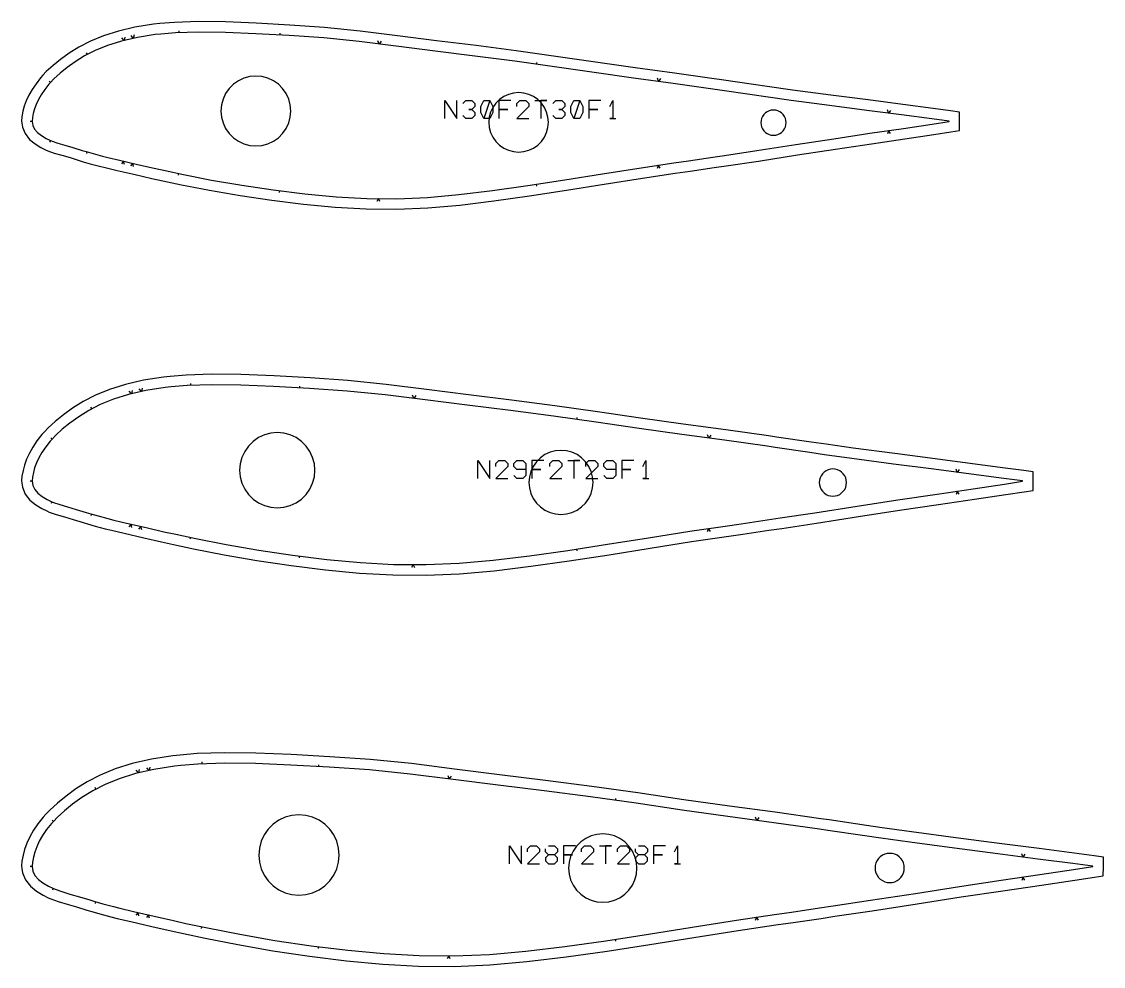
# Model space of a CAD drawing. Header units: metres. Extents: x -12 to 17699, y -154 to 17579.
# Drawn here: x 3694 to 4725, y 15606 to 16506 of the extents above; entities that cross this region are included whole.
import ezdxf

# ---------------------------------------------------------------- set-up
doc = ezdxf.new("R2010")
doc.units = ezdxf.units.M

msp = doc.modelspace()

# ---------------------------------------------------------------- linework, layer by layer
at = {"layer": 'Marge'}
for points in [[(3694.342, 16409.139), (3694.981, 16405.449), (3697.503, 16399.278), (3701.764, 16393.775), (3706.973, 16389.486), (3712.464, 16386.148), (3716.881, 16384.028), (3719.061, 16383.046), (3725.26, 16380.832), (3732.535, 16378.664), (3740.309, 16376.423), (3748.923, 16373.808), (3752.971, 16372.591), (3759.6, 16370.654), (3768.546, 16368.284), (3773.921, 16366.917), (3785.287, 16364.256), (3802.463, 16360.285), (3818.278, 16356.669), (3828.642, 16354.32), (3846.426, 16350.549), (3873.286, 16345.295), (3902.31, 16340.262), (3932.453, 16335.746), (3962.827, 16331.99), (3992.862, 16329.204), (4022.409, 16327.597), (4051.682, 16327.324), (4081.202, 16328.52), (4111.77, 16331.235), (4144.032, 16335.179), (4178.002, 16339.953), (4213.26, 16345.375), (4249.368, 16351.195), (4285.899, 16356.904), (4316.945, 16361.481), (4331.166, 16363.545), (4354.153, 16366.888), (4365.511, 16368.59), (4396.221, 16373.218), (4433.36, 16378.974), (4469.502, 16384.595), (4503.939, 16389.716), (4535.705, 16394.346), (4563.315, 16398.473), (4579.394, 16400.963), (4587.828, 16402.24), (4587.864, 16410.803), (4587.865, 16411.091), (4587.902, 16419.896), (4579.17, 16421.047), (4562.657, 16423.221), (4533.82, 16427.029), (4500.862, 16431.377), (4465.289, 16436.016), (4428.675, 16440.813), (4404.631, 16444.219), (4391.636, 16446.059), (4361.054, 16450.641), (4354.026, 16451.693), (4316.392, 16456.983), (4278.715, 16461.971), (4241.117, 16467.308), (4203.213, 16472.948), (4165.333, 16478.253), (4127.32, 16483.177), (4089.388, 16487.858), (4052.353, 16492.575), (4016.774, 16497.106), (3982.818, 16500.498), (3949.602, 16502.789), (3917.662, 16504.551), (3888.51, 16505.716), (3862.685, 16506.062), (3840.008, 16505.376), (3825.976, 16504.131), (3819.975, 16503.575), (3802.205, 16500.733), (3786.375, 16497.021), (3772.282, 16492.56), (3759.796, 16487.449), (3748.859, 16481.813), (3739.479, 16475.928), (3731.341, 16470.063), (3724.141, 16464.268), (3717.748, 16458.436), (3714.528, 16454.999), (3712.319, 16452.583), (3707.913, 16446.909), (3704.278, 16441.464), (3701.143, 16436.04), (3698.567, 16430.558), (3696.752, 16425.395), (3695.504, 16420.682), (3694.478, 16415.331), (3694.219, 16411.527)], [(3694.343, 16066.217), (3695.036, 16062.232), (3697.698, 16055.775), (3702.187, 16050.012), (3707.698, 16045.493), (3713.548, 16041.944), (3718.251, 16039.69), (3720.595, 16038.635), (3727.228, 16036.269), (3735.05, 16033.94), (3743.442, 16031.521), (3752.76, 16028.693), (3757.13, 16027.38), (3764.286, 16025.289), (3773.93, 16022.734), (3779.729, 16021.26), (3791.993, 16018.39), (3810.545, 16014.101), (3827.627, 16010.196), (3838.822, 16007.659), (3858.022, 16003.588), (3887.025, 15997.916), (3918.361, 15992.483), (3950.902, 15987.608), (3983.692, 15983.555), (4016.11, 15980.548), (4047.994, 15978.814), (4079.575, 15978.521), (4111.419, 15979.812), (4144.395, 15982.742), (4179.211, 15986.998), (4215.885, 15992.153), (4253.952, 15998.008), (4292.942, 16004.293), (4332.399, 16010.46), (4365.934, 16015.405), (4381.294, 16017.634), (4406.12, 16021.245), (4418.383, 16023.083), (4451.549, 16028.082), (4491.654, 16034.298), (4530.687, 16040.369), (4567.883, 16045.901), (4602.191, 16050.902), (4632.007, 16055.36), (4649.368, 16058.048), (4657.807, 16059.326), (4657.838, 16067.895), (4657.839, 16068.206), (4657.869, 16077.005), (4649.144, 16078.156), (4631.306, 16080.504), (4600.156, 16084.616), (4564.557, 16089.312), (4526.131, 16094.323), (4486.572, 16099.506), (4460.6, 16103.184), (4446.556, 16105.173), (4413.522, 16110.121), (4405.938, 16111.257), (4365.291, 16116.969), (4324.585, 16122.358), (4283.967, 16128.124), (4243.029, 16134.214), (4202.12, 16139.943), (4161.064, 16145.261), (4120.087, 16150.318), (4080.082, 16155.411), (4041.672, 16160.304), (4005.018, 16163.965), (3969.151, 16166.439), (3934.664, 16168.342), (3903.197, 16169.6), (3875.338, 16169.973), (3850.892, 16169.235), (3835.737, 16167.89), (3829.31, 16167.297), (3810.175, 16164.238), (3793.138, 16160.244), (3777.981, 16155.448), (3764.562, 16149.957), (3752.812, 16143.902), (3742.727, 16137.574), (3733.975, 16131.264), (3726.239, 16125.037), (3719.384, 16118.783), (3715.909, 16115.071), (3713.571, 16112.515), (3708.85, 16106.432), (3704.954, 16100.593), (3701.602, 16094.791), (3698.856, 16088.945), (3696.918, 16083.433), (3695.584, 16078.384), (3694.495, 16072.715), (3694.218, 16068.605)], [(3694.344, 15698.961), (3695.087, 15694.693), (3697.883, 15687.961), (3702.588, 15681.948), (3708.387, 15677.208), (3714.58, 15673.457), (3719.558, 15671.076), (3722.058, 15669.95), (3729.106, 15667.439), (3737.45, 15664.955), (3746.435, 15662.366), (3756.424, 15659.335), (3761.103, 15657.928), (3768.762, 15655.691), (3779.074, 15652.96), (3785.279, 15651.383), (3798.401, 15648.312), (3818.27, 15643.719), (3836.564, 15639.537), (3848.552, 15636.821), (3869.107, 15632.463), (3900.16, 15626.39), (3933.707, 15620.574), (3968.543, 15615.356), (4003.644, 15611.018), (4038.342, 15607.8), (4072.462, 15605.945), (4106.253, 15605.632), (4140.321, 15607.014), (4175.603, 15610.149), (4212.865, 15614.706), (4252.127, 15620.225), (4292.885, 15626.494), (4334.635, 15633.224), (4376.893, 15639.829), (4412.813, 15645.126), (4429.263, 15647.514), (4455.85, 15651.381), (4468.979, 15653.349), (4504.496, 15658.703), (4547.443, 15665.359), (4589.243, 15671.862), (4629.082, 15677.787), (4665.826, 15683.143), (4697.753, 15687.916), (4716.341, 15690.795), (4724.784, 15692.074), (4724.811, 15700.646), (4724.812, 15700.979), (4724.84, 15709.775), (4716.117, 15710.925), (4697.012, 15713.44), (4663.65, 15717.844), (4625.524, 15722.873), (4584.368, 15728.24), (4541.993, 15733.791), (4514.176, 15737.73), (4499.129, 15739.861), (4463.748, 15745.161), (4455.631, 15746.376), (4412.104, 15752.493), (4368.5, 15758.266), (4324.992, 15764.441), (4281.153, 15770.963), (4237.345, 15777.097), (4193.377, 15782.792), (4149.488, 15788.208), (4106.641, 15793.664), (4065.522, 15798.901), (4026.288, 15802.82), (3987.884, 15805.469), (3950.959, 15807.506), (3917.277, 15808.853), (3887.471, 15809.253), (3861.332, 15808.465), (3845.102, 15807.025), (3838.268, 15806.395), (3817.825, 15803.129), (3799.632, 15798.866), (3783.455, 15793.749), (3769.142, 15787.893), (3756.612, 15781.439), (3745.852, 15774.687), (3736.511, 15767.952), (3728.26, 15761.31), (3720.963, 15754.653), (3717.242, 15750.677), (3714.78, 15747.987), (3709.756, 15741.514), (3705.609, 15735.298), (3702.048, 15729.135), (3699.138, 15722.942), (3697.082, 15717.094), (3695.664, 15711.724), (3694.513, 15705.75), (3694.218, 15701.349)]]:
    msp.add_lwpolyline(points, close=True, dxfattribs=at)
at = {"layer": 'Patron'}
for points in [[(3704.196, 16410.845), (3704.834, 16407.156), (3706.538, 16403.563), (3709.349, 16400.291), (3713.092, 16397.396), (3717.556, 16394.755), (3721.124, 16393.084), (3723.165, 16392.165), (3728.57, 16390.269), (3735.376, 16388.252), (3743.078, 16386.032), (3751.827, 16383.377), (3755.85, 16382.168), (3762.405, 16380.253), (3771.104, 16377.951), (3776.384, 16376.609), (3787.565, 16373.993), (3804.716, 16370.028), (3820.507, 16366.417), (3830.852, 16364.073), (3848.5, 16360.331), (3875.205, 16355.109), (3904.018, 16350.115), (3933.933, 16345.635), (3964.053, 16341.915), (3993.784, 16339.162), (4022.95, 16337.582), (4051.771, 16337.324), (4080.793, 16338.512), (4110.882, 16341.195), (4142.817, 16345.104), (4176.61, 16349.855), (4211.74, 16355.258), (4247.776, 16361.067), (4284.355, 16366.784), (4315.486, 16371.374), (4329.729, 16373.441), (4352.714, 16376.784), (4364.029, 16378.48), (4394.731, 16383.107), (4431.829, 16388.856), (4467.965, 16394.476), (4502.468, 16399.607), (4534.262, 16404.241), (4561.836, 16408.363), (4577.864, 16410.845), (4577.865, 16411.133), (4561.348, 16413.307), (4532.512, 16417.114), (4499.569, 16421.461), (4463.99, 16426.101), (4427.273, 16430.912), (4403.229, 16434.317), (4390.154, 16436.169), (4359.572, 16440.751), (4352.635, 16441.79), (4315.079, 16447.069), (4277.309, 16452.07), (4239.646, 16457.417), (4201.826, 16463.044), (4164.049, 16468.336), (4126.095, 16473.252), (4088.125, 16477.939), (4051.088, 16482.655), (4015.779, 16487.156), (3982.13, 16490.521), (3949.051, 16492.804), (3917.262, 16494.559), (3888.373, 16495.717), (3862.98, 16496.066), (3840.891, 16495.415), (3826.859, 16494.17), (3821.54, 16493.699), (3804.471, 16490.993), (3789.371, 16487.48), (3776.045, 16483.295), (3764.351, 16478.547), (3754.158, 16473.332), (3745.315, 16467.807), (3737.595, 16462.26), (3730.851, 16456.854), (3725.046, 16451.6), (3721.826, 16448.162), (3720.195, 16446.422), (3716.213, 16441.332), (3712.909, 16436.414), (3710.156, 16431.708), (3707.98, 16427.18), (3706.411, 16422.807), (3705.29, 16418.624), (3704.454, 16414.652), (3704.196, 16410.848)], [(3704.196, 16067.93), (3704.888, 16063.945), (3706.731, 16060.066), (3709.77, 16056.531), (3713.815, 16053.404), (3718.638, 16050.552), (3722.493, 16048.746), (3724.698, 16047.754), (3730.538, 16045.706), (3737.89, 16043.528), (3746.211, 16041.13), (3755.663, 16038.263), (3760.009, 16036.956), (3767.09, 16034.888), (3776.487, 16032.402), (3782.191, 16030.953), (3794.27, 16028.127), (3812.797, 16023.844), (3829.856, 16019.944), (3841.032, 16017.412), (3860.096, 16013.371), (3888.944, 16007.73), (3920.068, 16002.336), (3952.383, 15997.498), (3984.918, 15993.479), (4017.032, 15990.506), (4048.534, 15988.799), (4079.665, 15988.52), (4111.01, 15989.804), (4143.507, 15992.702), (4177.996, 15996.924), (4214.492, 16002.056), (4252.432, 16007.891), (4291.35, 16014.166), (4330.854, 16020.34), (4364.475, 16025.298), (4379.858, 16027.531), (4404.681, 16031.141), (4416.901, 16032.973), (4450.058, 16037.97), (4490.123, 16044.18), (4529.15, 16050.25), (4566.412, 16055.792), (4600.749, 16060.797), (4630.528, 16065.25), (4647.838, 16067.93), (4647.839, 16068.241), (4629.997, 16070.59), (4598.849, 16074.702), (4563.264, 16079.396), (4524.832, 16084.408), (4485.17, 16089.604), (4459.198, 16093.283), (4445.075, 16095.283), (4412.04, 16100.232), (4404.546, 16101.354), (4363.979, 16107.056), (4323.18, 16112.457), (4282.496, 16118.233), (4241.642, 16124.311), (4200.836, 16130.026), (4159.839, 16135.336), (4118.824, 16140.398), (4078.818, 16145.492), (4040.677, 16150.354), (4004.33, 16153.988), (3968.6, 16156.454), (3934.264, 16158.35), (3903.06, 16159.601), (3875.633, 16159.978), (3851.776, 16159.274), (3836.621, 16157.93), (3830.876, 16157.42), (3812.442, 16154.498), (3796.135, 16150.703), (3781.744, 16146.183), (3769.118, 16141.055), (3758.112, 16135.423), (3748.565, 16129.455), (3740.231, 16123.463), (3732.952, 16117.625), (3726.685, 16111.949), (3723.21, 16108.237), (3721.45, 16106.357), (3717.153, 16100.859), (3713.588, 16095.548), (3710.618, 16090.465), (3708.271, 16085.574), (3706.579, 16080.851), (3705.372, 16076.332), (3704.472, 16072.043), (3704.196, 16067.933)], [(3704.196, 15700.677), (3704.939, 15696.41), (3706.914, 15692.254), (3710.17, 15688.47), (3714.503, 15685.12), (3719.669, 15682.066), (3723.799, 15680.132), (3726.161, 15679.069), (3732.416, 15676.876), (3740.29, 15674.543), (3749.203, 15671.975), (3759.327, 15668.904), (3763.981, 15667.505), (3771.566, 15665.29), (3781.631, 15662.627), (3787.741, 15661.075), (3800.678, 15658.049), (3820.522, 15653.462), (3838.792, 15649.286), (3850.762, 15646.573), (3871.181, 15642.245), (3902.078, 15636.205), (3935.414, 15630.428), (3970.024, 15625.246), (4004.869, 15620.942), (4039.264, 15617.757), (4073.003, 15615.93), (4106.343, 15615.631), (4139.912, 15617.006), (4174.714, 15620.11), (4211.65, 15624.632), (4250.735, 15630.127), (4291.365, 15636.377), (4333.043, 15643.097), (4375.348, 15649.709), (4411.354, 15655.019), (4427.827, 15657.41), (4454.411, 15661.277), (4467.497, 15663.239), (4503.006, 15668.591), (4545.912, 15675.241), (4587.706, 15681.743), (4627.611, 15687.678), (4664.383, 15693.038), (4696.274, 15697.807), (4714.811, 15700.677), (4714.812, 15701.011), (4695.703, 15703.526), (4662.343, 15707.93), (4624.231, 15712.957), (4583.069, 15718.325), (4540.59, 15723.89), (4512.774, 15727.829), (4497.647, 15729.971), (4462.266, 15735.271), (4454.24, 15736.474), (4410.791, 15742.58), (4367.094, 15748.365), (4323.521, 15754.55), (4279.766, 15761.059), (4236.061, 15767.18), (4192.152, 15772.867), (4148.225, 15778.288), (4105.377, 15783.744), (4064.527, 15788.951), (4025.599, 15792.843), (3987.332, 15795.484), (3950.558, 15797.514), (3917.14, 15798.854), (3887.766, 15799.258), (3862.216, 15798.504), (3845.986, 15797.064), (3839.833, 15796.519), (3820.092, 15793.39), (3802.629, 15789.325), (3787.219, 15784.485), (3773.698, 15778.992), (3761.913, 15772.96), (3751.691, 15766.569), (3742.768, 15760.152), (3734.974, 15753.899), (3728.264, 15747.821), (3724.544, 15743.844), (3722.66, 15741.831), (3718.06, 15735.943), (3714.244, 15730.255), (3711.065, 15724.811), (3708.553, 15719.573), (3706.743, 15714.515), (3705.452, 15709.675), (3704.49, 15705.082), (3704.196, 15700.681)]]:
    msp.add_lwpolyline(points, close=True, dxfattribs=at)
at = {"layer": 'Repers points'}
for p, q in [((3844.338, 16495.516), (3844.285, 16497.316)), ((3940.432, 16493.28), (3940.531, 16495.077)), ((3756.884, 16474.727), (3756.064, 16476.33)), ((4184.942, 16465.409), (4185.192, 16467.192)), ((3721.826, 16448.162), (3720.512, 16449.393)), ((3704.196, 16410.848), (3702.4, 16410.97)), ((3704.196, 16410.845), (3702.422, 16410.538)), ((3721.593, 16392.872), (3720.855, 16391.231)), ((3756.494, 16381.98), (3755.99, 16380.252)), ((3843.775, 16361.333), (3843.401, 16359.572)), ((4184.462, 16351.063), (4184.736, 16349.284)), ((3939.809, 16344.91), (3939.588, 16343.123)), ((3855.499, 16159.384), (3855.445, 16161.183)), ((3959.291, 16156.968), (3959.39, 16158.765)), ((3761.056, 16136.929), (3760.236, 16138.531)), ((4223.405, 16126.865), (4223.655, 16128.647)), ((3723.21, 16108.237), (3721.895, 16109.467)), ((3704.196, 16067.933), (3702.4, 16068.054)), ((3704.196, 16067.93), (3702.422, 16067.622)), ((3723, 16048.518), (3722.262, 16046.876)), ((3760.705, 16036.753), (3760.2, 16035.025)), ((3854.991, 16014.453), (3854.618, 16012.692)), ((3958.729, 15996.714), (3958.509, 15994.927)), ((4222.973, 16003.36), (4223.246, 16001.581)), ((3866.203, 15798.621), (3866.15, 15800.421)), ((3977.362, 15796.035), (3977.462, 15797.832)), ((3765.065, 15774.573), (3764.245, 15776.176)), ((4260.233, 15763.795), (4260.483, 15765.577)), ((3724.544, 15743.844), (3723.23, 15745.074)), ((3704.196, 15700.681), (3702.4, 15700.801)), ((3704.196, 15700.677), (3702.422, 15700.368)), ((3724.342, 15679.887), (3723.604, 15678.246)), ((3764.727, 15667.287), (3764.223, 15665.56)), ((3865.713, 15643.404), (3865.34, 15641.643)), ((3976.821, 15624.406), (3976.601, 15622.62)), ((4259.816, 15631.524), (4260.09, 15629.745))]:
    msp.add_line(p, q, dxfattribs=at)
at = {"layer": 'Repers suspente'}
for p, q in [((3791.887, 16488.065), (3789.746, 16490.647)), ((3792.668, 16491.327), (3791.887, 16488.065)), ((3800.632, 16490.1), (3798.491, 16492.682)), ((3801.413, 16493.362), (3800.632, 16490.1)), ((4034.753, 16484.737), (4033.644, 16487.903)), ((4036.62, 16487.524), (4034.753, 16484.737)), ((4301.071, 16448.924), (4299.978, 16452.095)), ((4302.952, 16451.701), (4301.071, 16448.924)), ((4520.235, 16418.734), (4519.14, 16421.905)), ((4522.114, 16421.512), (4520.235, 16418.734)), ((4520.165, 16402.186), (4519.114, 16399.001)), ((4522.082, 16399.434), (4520.165, 16402.186)), ((3791.404, 16373.106), (3789.267, 16370.521)), ((3792.189, 16369.845), (3791.404, 16373.106)), ((3800.132, 16371.088), (3797.995, 16368.503)), ((3800.918, 16367.827), (3800.132, 16371.088)), ((4300.736, 16369.199), (4299.69, 16366.012)), ((4302.658, 16366.45), (4300.736, 16369.199)), ((4034.134, 16337.482), (4032.607, 16334.495)), ((4035.607, 16334.468), (4034.134, 16337.482)), ((3798.852, 16151.336), (3796.711, 16153.918)), ((3799.633, 16154.598), (3798.852, 16151.336)), ((3808.296, 16153.533), (3806.155, 16156.115)), ((3809.077, 16156.795), (3808.296, 16153.533)), ((4067.774, 16146.899), (4066.666, 16150.065)), ((4069.642, 16149.686), (4067.774, 16146.899)), ((4348.847, 16109.059), (4347.754, 16112.23)), ((4350.728, 16111.836), (4348.847, 16109.059)), ((4585.587, 16076.451), (4584.492, 16079.622)), ((4587.467, 16079.229), (4585.587, 16076.451)), ((4585.524, 16058.578), (4584.473, 16055.393)), ((4587.441, 16055.826), (4585.524, 16058.578)), ((3798.417, 16027.168), (3796.28, 16024.583)), ((3799.203, 16023.908), (3798.417, 16027.168)), ((3807.846, 16024.989), (3805.709, 16022.404)), ((3808.632, 16021.728), (3807.846, 16024.989)), ((4348.546, 16022.949), (4347.499, 16019.762)), ((4350.467, 16020.2), (4348.546, 16022.949)), ((4067.22, 15988.632), (4065.693, 15985.645)), ((4068.693, 15985.619), (4067.22, 15988.632)), ((3805.539, 15790.002), (3803.398, 15792.584)), ((3806.32, 15793.264), (3805.539, 15790.002)), ((3815.652, 15792.356), (3813.511, 15794.938)), ((3816.433, 15795.618), (3815.652, 15792.356)), ((4101.631, 15784.221), (4100.522, 15787.387)), ((4103.498, 15787.007), (4101.631, 15784.221)), ((4394.585, 15744.725), (4393.492, 15747.896)), ((4396.466, 15747.503), (4394.585, 15744.725)), ((4648.139, 15709.803), (4647.044, 15712.974)), ((4650.019, 15712.581), (4648.139, 15709.803)), ((4648.079, 15690.662), (4647.027, 15687.477)), ((4649.996, 15687.909), (4648.079, 15690.662)), ((3805.119, 15657.022), (3802.982, 15654.437)), ((3805.905, 15653.762), (3805.119, 15657.022)), ((3815.218, 15654.688), (3813.081, 15652.103)), ((3816.004, 15651.427), (3815.218, 15654.688)), ((4394.294, 15652.503), (4393.248, 15649.317)), ((4396.216, 15649.754), (4394.294, 15652.503)), ((4101.099, 15615.678), (4099.573, 15612.692)), ((4102.572, 15612.665), (4101.099, 15615.678))]:
    msp.add_line(p, q, dxfattribs=at)
at = {"layer": 'Text'}
for p, q in [((4097.347, 16413.661), (4097.347, 16430.804)), ((4097.347, 16430.804), (4108.775, 16413.661)), ((4108.775, 16413.661), (4108.775, 16430.804)), ((4114.489, 16427.947), (4117.347, 16430.804)), ((4117.347, 16430.804), (4123.061, 16430.804)), ((4123.061, 16430.804), (4125.918, 16427.947)), ((4131.632, 16425.09), (4134.489, 16430.804)), ((4134.489, 16430.804), (4140.204, 16430.804)), ((4140.204, 16430.804), (4134.489, 16413.661)), ((4140.204, 16430.804), (4143.061, 16425.09)), ((4160.204, 16430.804), (4148.775, 16430.804)), ((4148.775, 16430.804), (4148.775, 16422.233)), ((4165.918, 16427.947), (4168.775, 16430.804)), ((4168.775, 16430.804), (4174.489, 16430.804)), ((4174.489, 16430.804), (4177.347, 16427.947)), ((4183.061, 16430.804), (4194.489, 16430.804)), ((4194.489, 16430.804), (4188.775, 16430.804)), ((4188.775, 16430.804), (4188.775, 16413.661)), ((4200.204, 16427.947), (4203.061, 16430.804)), ((4203.061, 16430.804), (4208.775, 16430.804)), ((4208.775, 16430.804), (4211.632, 16427.947)), ((4217.347, 16425.09), (4220.204, 16430.804)), ((4220.204, 16430.804), (4225.918, 16430.804)), ((4225.918, 16430.804), (4220.204, 16413.661)), ((4225.918, 16430.804), (4228.775, 16425.09)), ((4245.918, 16430.804), (4234.489, 16430.804)), ((4234.489, 16430.804), (4234.489, 16422.233)), ((4254.489, 16425.09), (4257.347, 16430.804)), ((4257.347, 16430.804), (4257.347, 16413.661)), ((4123.061, 16422.233), (4120.204, 16422.233)), ((4120.204, 16422.233), (4123.061, 16422.233)), ((4125.918, 16425.09), (4123.061, 16422.233)), ((4123.061, 16422.233), (4125.918, 16419.376)), ((4125.918, 16427.947), (4125.918, 16425.09)), ((4125.918, 16419.376), (4125.918, 16416.519)), ((4131.632, 16419.376), (4131.632, 16425.09)), ((4134.489, 16413.661), (4131.632, 16419.376)), ((4143.061, 16419.376), (4140.204, 16413.661)), ((4143.061, 16425.09), (4143.061, 16419.376)), ((4148.775, 16422.233), (4157.347, 16422.233)), ((4157.347, 16422.233), (4148.775, 16422.233)), ((4148.775, 16422.233), (4148.775, 16413.661)), ((4165.918, 16425.09), (4165.918, 16427.947)), ((4177.347, 16425.09), (4165.918, 16413.661)), ((4177.347, 16427.947), (4177.347, 16425.09)), ((4208.775, 16422.233), (4205.918, 16422.233)), ((4205.918, 16422.233), (4208.775, 16422.233)), ((4211.632, 16425.09), (4208.775, 16422.233)), ((4208.775, 16422.233), (4211.632, 16419.376)), ((4211.632, 16427.947), (4211.632, 16425.09)), ((4211.632, 16419.376), (4211.632, 16416.519)), ((4217.347, 16419.376), (4217.347, 16425.09)), ((4220.204, 16413.661), (4217.347, 16419.376)), ((4228.775, 16419.376), (4225.918, 16413.661)), ((4228.775, 16425.09), (4228.775, 16419.376)), ((4234.489, 16422.233), (4243.061, 16422.233)), ((4243.061, 16422.233), (4234.489, 16422.233)), ((4234.489, 16422.233), (4234.489, 16413.661)), ((4117.347, 16413.661), (4114.489, 16416.519)), ((4123.061, 16413.661), (4117.347, 16413.661)), ((4125.918, 16416.519), (4123.061, 16413.661)), ((4140.204, 16413.661), (4134.489, 16413.661)), ((4165.918, 16413.661), (4177.347, 16413.661)), ((4203.061, 16413.661), (4200.204, 16416.519)), ((4208.775, 16413.661), (4203.061, 16413.661)), ((4211.632, 16416.519), (4208.775, 16413.661)), ((4225.918, 16413.661), (4220.204, 16413.661)), ((4257.347, 16413.661), (4254.489, 16413.661)), ((4254.489, 16413.661), (4260.204, 16413.661)), ((4128.835, 16070.743), (4128.835, 16087.886)), ((4128.835, 16087.886), (4140.263, 16070.743)), ((4140.263, 16070.743), (4140.263, 16087.886)), ((4145.978, 16085.029), (4148.835, 16087.886)), ((4145.978, 16082.172), (4145.978, 16085.029)), ((4157.406, 16082.172), (4145.978, 16070.743)), ((4148.835, 16087.886), (4154.549, 16087.886)), ((4154.549, 16087.886), (4157.406, 16085.029)), ((4157.406, 16085.029), (4157.406, 16082.172)), ((4163.12, 16085.029), (4165.978, 16087.886)), ((4163.12, 16082.172), (4163.12, 16085.029)), ((4165.978, 16079.315), (4163.12, 16082.172)), ((4165.978, 16087.886), (4171.692, 16087.886)), ((4174.549, 16079.315), (4165.978, 16079.315)), ((4171.692, 16087.886), (4174.549, 16085.029)), ((4174.549, 16085.029), (4174.549, 16073.601)), ((4191.692, 16087.886), (4180.263, 16087.886)), ((4180.263, 16087.886), (4180.263, 16079.315)), ((4180.263, 16079.315), (4188.835, 16079.315)), ((4188.835, 16079.315), (4180.263, 16079.315)), ((4180.263, 16079.315), (4180.263, 16070.743)), ((4197.406, 16085.029), (4200.263, 16087.886)), ((4197.406, 16082.172), (4197.406, 16085.029)), ((4208.835, 16082.172), (4197.406, 16070.743)), ((4200.263, 16087.886), (4205.978, 16087.886)), ((4205.978, 16087.886), (4208.835, 16085.029)), ((4208.835, 16085.029), (4208.835, 16082.172)), ((4214.549, 16087.886), (4225.978, 16087.886)), ((4225.978, 16087.886), (4220.263, 16087.886)), ((4220.263, 16087.886), (4220.263, 16070.743)), ((4231.692, 16085.029), (4234.549, 16087.886)), ((4231.692, 16082.172), (4231.692, 16085.029)), ((4243.12, 16082.172), (4231.692, 16070.743)), ((4234.549, 16087.886), (4240.263, 16087.886)), ((4240.263, 16087.886), (4243.12, 16085.029)), ((4243.12, 16085.029), (4243.12, 16082.172)), ((4248.835, 16085.029), (4251.692, 16087.886)), ((4248.835, 16082.172), (4248.835, 16085.029)), ((4251.692, 16079.315), (4248.835, 16082.172)), ((4251.692, 16087.886), (4257.406, 16087.886)), ((4260.263, 16079.315), (4251.692, 16079.315)), ((4257.406, 16087.886), (4260.263, 16085.029)), ((4260.263, 16085.029), (4260.263, 16073.601)), ((4277.406, 16087.886), (4265.978, 16087.886)), ((4265.978, 16087.886), (4265.978, 16079.315)), ((4265.978, 16079.315), (4274.549, 16079.315)), ((4274.549, 16079.315), (4265.978, 16079.315)), ((4265.978, 16079.315), (4265.978, 16070.743)), ((4285.978, 16082.172), (4288.835, 16087.886)), ((4288.835, 16087.886), (4288.835, 16070.743)), ((4145.978, 16070.743), (4157.406, 16070.743)), ((4165.978, 16070.743), (4163.12, 16073.601)), ((4171.692, 16070.743), (4165.978, 16070.743)), ((4174.549, 16073.601), (4171.692, 16070.743)), ((4197.406, 16070.743), (4208.835, 16070.743)), ((4231.692, 16070.743), (4243.12, 16070.743)), ((4251.692, 16070.743), (4248.835, 16073.601)), ((4257.406, 16070.743), (4251.692, 16070.743)), ((4260.263, 16073.601), (4257.406, 16070.743)), ((4288.835, 16070.743), (4285.978, 16070.743)), ((4285.978, 16070.743), (4291.692, 16070.743)), ((4158.973, 15703.487), (4158.973, 15720.63)), ((4158.973, 15720.63), (4170.401, 15703.487)), ((4170.401, 15703.487), (4170.401, 15720.63)), ((4176.116, 15717.773), (4178.973, 15720.63)), ((4176.116, 15714.916), (4176.116, 15717.773)), ((4178.973, 15720.63), (4184.687, 15720.63)), ((4184.687, 15720.63), (4187.544, 15717.773)), ((4187.544, 15717.773), (4187.544, 15714.916)), ((4193.258, 15714.916), (4193.258, 15717.773)), ((4196.116, 15720.63), (4201.83, 15720.63)), ((4201.83, 15720.63), (4204.687, 15717.773)), ((4204.687, 15717.773), (4204.687, 15714.916)), ((4221.83, 15720.63), (4210.401, 15720.63)), ((4210.401, 15720.63), (4210.401, 15712.059)), ((4227.544, 15717.773), (4230.401, 15720.63)), ((4227.544, 15714.916), (4227.544, 15717.773)), ((4230.401, 15720.63), (4236.116, 15720.63)), ((4236.116, 15720.63), (4238.973, 15717.773)), ((4238.973, 15717.773), (4238.973, 15714.916)), ((4244.687, 15720.63), (4256.116, 15720.63)), ((4256.116, 15720.63), (4250.401, 15720.63)), ((4250.401, 15720.63), (4250.401, 15703.487)), ((4261.83, 15717.773), (4264.687, 15720.63)), ((4261.83, 15714.916), (4261.83, 15717.773)), ((4264.687, 15720.63), (4270.401, 15720.63)), ((4270.401, 15720.63), (4273.258, 15717.773)), ((4273.258, 15717.773), (4273.258, 15714.916)), ((4278.973, 15714.916), (4278.973, 15717.773)), ((4281.83, 15720.63), (4287.544, 15720.63)), ((4287.544, 15720.63), (4290.401, 15717.773)), ((4290.401, 15717.773), (4290.401, 15714.916)), ((4307.544, 15720.63), (4296.116, 15720.63)), ((4296.116, 15720.63), (4296.116, 15712.059)), ((4316.116, 15714.916), (4318.973, 15720.63)), ((4318.973, 15720.63), (4318.973, 15703.487)), ((4187.544, 15714.916), (4176.116, 15703.487)), ((4196.116, 15712.059), (4193.258, 15714.916)), ((4196.116, 15712.059), (4193.258, 15709.202)), ((4193.258, 15709.202), (4193.258, 15706.345)), ((4201.83, 15712.059), (4196.116, 15712.059)), ((4201.83, 15712.059), (4196.116, 15712.059)), ((4204.687, 15714.916), (4201.83, 15712.059)), ((4204.687, 15709.202), (4201.83, 15712.059)), ((4204.687, 15706.345), (4204.687, 15709.202)), ((4210.401, 15712.059), (4218.973, 15712.059)), ((4218.973, 15712.059), (4210.401, 15712.059)), ((4210.401, 15712.059), (4210.401, 15703.487)), ((4238.973, 15714.916), (4227.544, 15703.487)), ((4273.258, 15714.916), (4261.83, 15703.487)), ((4281.83, 15712.059), (4278.973, 15714.916)), ((4281.83, 15712.059), (4278.973, 15709.202)), ((4278.973, 15709.202), (4278.973, 15706.345)), ((4287.544, 15712.059), (4281.83, 15712.059)), ((4287.544, 15712.059), (4281.83, 15712.059)), ((4290.401, 15714.916), (4287.544, 15712.059)), ((4290.401, 15709.202), (4287.544, 15712.059)), ((4290.401, 15706.345), (4290.401, 15709.202)), ((4296.116, 15712.059), (4304.687, 15712.059)), ((4304.687, 15712.059), (4296.116, 15712.059)), ((4296.116, 15712.059), (4296.116, 15703.487)), ((4176.116, 15703.487), (4187.544, 15703.487)), ((4193.258, 15706.345), (4196.116, 15703.487)), ((4196.116, 15703.487), (4201.83, 15703.487)), ((4201.83, 15703.487), (4204.687, 15706.345)), ((4227.544, 15703.487), (4238.973, 15703.487)), ((4261.83, 15703.487), (4273.258, 15703.487)), ((4278.973, 15706.345), (4281.83, 15703.487)), ((4281.83, 15703.487), (4287.544, 15703.487)), ((4287.544, 15703.487), (4290.401, 15706.345)), ((4318.973, 15703.487), (4316.116, 15703.487)), ((4316.116, 15703.487), (4321.83, 15703.487))]:
    msp.add_line(p, q, dxfattribs=at)
at = {"layer": 'Vent'}
for points in [[(3884.129, 16420.852), (3884.635, 16415.072), (3886.136, 16409.468), (3888.588, 16404.21), (3891.916, 16399.458), (3896.018, 16395.355), (3900.771, 16392.027), (3906.029, 16389.575), (3911.633, 16388.074), (3917.413, 16387.568), (3923.192, 16388.074), (3928.796, 16389.575), (3934.054, 16392.027), (3938.807, 16395.355), (3942.909, 16399.458), (3946.237, 16404.21), (3948.689, 16409.468), (3950.191, 16415.072), (3950.696, 16420.852), (3950.191, 16426.631), (3948.689, 16432.235), (3946.237, 16437.494), (3942.909, 16442.246), (3938.807, 16446.348), (3934.054, 16449.676), (3928.796, 16452.128), (3923.192, 16453.63), (3917.413, 16454.135), (3911.633, 16453.63), (3906.029, 16452.128), (3900.771, 16449.676), (3896.018, 16446.348), (3891.916, 16442.246), (3888.588, 16437.493), (3886.136, 16432.235), (3884.635, 16426.631), (3884.129, 16420.852)], [(4139.301, 16410.086), (4139.732, 16405.159), (4141.012, 16400.382), (4143.102, 16395.899), (4145.939, 16391.848), (4149.436, 16388.351), (4153.487, 16385.514), (4157.969, 16383.424), (4162.747, 16382.144), (4167.673, 16381.713), (4172.6, 16382.144), (4177.377, 16383.424), (4181.86, 16385.514), (4185.911, 16388.351), (4189.408, 16391.848), (4192.245, 16395.899), (4194.335, 16400.382), (4195.615, 16405.159), (4196.046, 16410.086), (4195.615, 16415.012), (4194.335, 16419.79), (4192.245, 16424.272), (4189.408, 16428.323), (4185.911, 16431.82), (4181.86, 16434.657), (4177.377, 16436.747), (4172.6, 16438.027), (4167.673, 16438.458), (4162.747, 16438.027), (4157.969, 16436.747), (4153.487, 16434.657), (4149.436, 16431.82), (4145.939, 16428.323), (4143.102, 16424.272), (4141.012, 16419.79), (4139.732, 16415.012), (4139.301, 16410.086)], [(4398.518, 16409.761), (4398.701, 16407.671), (4399.243, 16405.645), (4400.13, 16403.744), (4401.333, 16402.026), (4402.816, 16400.542), (4404.535, 16399.339), (4406.436, 16398.453), (4408.462, 16397.91), (4410.552, 16397.727), (4412.641, 16397.91), (4414.668, 16398.453), (4416.569, 16399.339), (4418.287, 16400.542), (4419.77, 16402.026), (4420.974, 16403.744), (4421.86, 16405.645), (4422.403, 16407.671), (4422.586, 16409.761), (4422.403, 16411.851), (4421.86, 16413.877), (4420.974, 16415.778), (4419.77, 16417.496), (4418.287, 16418.98), (4416.569, 16420.183), (4414.668, 16421.069), (4412.641, 16421.612), (4410.552, 16421.795), (4408.462, 16421.612), (4406.436, 16421.069), (4404.535, 16420.183), (4402.816, 16418.98), (4401.333, 16417.496), (4400.13, 16415.778), (4399.243, 16413.877), (4398.701, 16411.851), (4398.518, 16409.761)], [(3901.932, 16078.513), (3902.477, 16072.288), (3904.095, 16066.251), (3906.736, 16060.588), (3910.32, 16055.468), (3914.739, 16051.049), (3919.858, 16047.465), (3925.522, 16044.824), (3931.558, 16043.206), (3937.784, 16042.662), (3944.01, 16043.206), (3950.046, 16044.824), (3955.71, 16047.465), (3960.829, 16051.049), (3965.248, 16055.468), (3968.832, 16060.588), (3971.473, 16066.251), (3973.091, 16072.288), (3973.636, 16078.513), (3973.091, 16084.739), (3971.473, 16090.775), (3968.832, 16096.439), (3965.248, 16101.558), (3960.829, 16105.977), (3955.71, 16109.562), (3950.046, 16112.203), (3944.01, 16113.82), (3937.784, 16114.365), (3931.558, 16113.82), (3925.522, 16112.203), (3919.858, 16109.562), (3914.739, 16105.977), (3910.32, 16101.558), (3906.736, 16096.439), (3904.095, 16090.775), (3902.477, 16084.739), (3901.932, 16078.513)], [(4177.549, 16066.885), (4178.014, 16061.58), (4179.392, 16056.437), (4181.642, 16051.611), (4184.696, 16047.249), (4188.461, 16043.484), (4192.823, 16040.43), (4197.649, 16038.18), (4202.792, 16036.802), (4208.097, 16036.338), (4213.401, 16036.802), (4218.545, 16038.18), (4223.37, 16040.43), (4227.732, 16043.484), (4231.497, 16047.249), (4234.551, 16051.611), (4236.802, 16056.437), (4238.18, 16061.58), (4238.644, 16066.885), (4238.18, 16072.189), (4236.802, 16077.333), (4234.551, 16082.158), (4231.497, 16086.52), (4227.732, 16090.285), (4223.37, 16093.34), (4218.545, 16095.59), (4213.401, 16096.968), (4208.097, 16097.432), (4202.792, 16096.968), (4197.649, 16095.59), (4192.823, 16093.34), (4188.461, 16090.285), (4184.696, 16086.52), (4181.642, 16082.158), (4179.392, 16077.333), (4178.014, 16072.189), (4177.549, 16066.885)], [(4454.128, 16066.759), (4454.326, 16064.502), (4454.912, 16062.314), (4455.869, 16060.26), (4457.169, 16058.404), (4458.771, 16056.802), (4460.627, 16055.503), (4462.68, 16054.545), (4464.869, 16053.959), (4467.126, 16053.761), (4469.383, 16053.959), (4471.572, 16054.545), (4473.625, 16055.503), (4475.481, 16056.802), (4477.083, 16058.404), (4478.383, 16060.26), (4479.34, 16062.314), (4479.927, 16064.502), (4480.124, 16066.759), (4479.927, 16069.016), (4479.34, 16071.205), (4478.383, 16073.258), (4477.083, 16075.114), (4475.481, 16076.716), (4473.625, 16078.016), (4471.572, 16078.973), (4469.383, 16079.56), (4467.126, 16079.757), (4464.869, 16079.56), (4462.68, 16078.973), (4460.627, 16078.016), (4458.771, 16076.716), (4457.169, 16075.114), (4455.869, 16073.258), (4454.912, 16071.205), (4454.326, 16069.016), (4454.128, 16066.759)], [(3920.124, 15711.736), (3920.705, 15705.089), (3922.432, 15698.645), (3925.252, 15692.598), (3929.079, 15687.132), (3933.797, 15682.415), (3939.262, 15678.588), (3945.309, 15675.768), (3951.754, 15674.041), (3958.4, 15673.46), (3965.047, 15674.041), (3971.492, 15675.768), (3977.538, 15678.588), (3983.004, 15682.415), (3987.722, 15687.132), (3991.549, 15692.598), (3994.368, 15698.645), (3996.095, 15705.089), (3996.677, 15711.736), (3996.095, 15718.383), (3994.368, 15724.827), (3991.549, 15730.874), (3987.722, 15736.34), (3983.004, 15741.057), (3977.538, 15744.884), (3971.492, 15747.704), (3965.047, 15749.431), (3958.4, 15750.012), (3951.754, 15749.431), (3945.309, 15747.704), (3939.262, 15744.884), (3933.797, 15741.057), (3929.079, 15736.34), (3925.252, 15730.874), (3922.432, 15724.827), (3920.705, 15718.383), (3920.124, 15711.736)], [(4215.307, 15699.282), (4215.802, 15693.622), (4217.272, 15688.134), (4219.674, 15682.984), (4222.933, 15678.33), (4226.95, 15674.312), (4231.604, 15671.053), (4236.754, 15668.652), (4242.242, 15667.182), (4247.902, 15666.686), (4253.562, 15667.182), (4259.051, 15668.652), (4264.2, 15671.053), (4268.854, 15674.312), (4272.872, 15678.33), (4276.131, 15682.984), (4278.532, 15688.134), (4280.003, 15693.622), (4280.498, 15699.282), (4280.003, 15704.942), (4278.532, 15710.43), (4276.131, 15715.58), (4272.872, 15720.234), (4268.854, 15724.252), (4264.2, 15727.511), (4259.051, 15729.912), (4253.562, 15731.382), (4247.902, 15731.878), (4242.242, 15731.382), (4236.754, 15729.912), (4231.604, 15727.511), (4226.95, 15724.252), (4222.933, 15720.234), (4219.674, 15715.58), (4217.272, 15710.43), (4215.802, 15704.942), (4215.307, 15699.282)], [(4507.354, 15699.423), (4507.565, 15697.006), (4508.193, 15694.662), (4509.219, 15692.463), (4510.611, 15690.476), (4512.326, 15688.76), (4514.314, 15687.368), (4516.513, 15686.342), (4518.857, 15685.714), (4521.274, 15685.503), (4523.691, 15685.714), (4526.035, 15686.342), (4528.234, 15687.368), (4530.222, 15688.76), (4531.938, 15690.476), (4533.33, 15692.463), (4534.355, 15694.662), (4534.983, 15697.006), (4535.195, 15699.423), (4534.983, 15701.841), (4534.355, 15704.185), (4533.33, 15706.384), (4531.938, 15708.371), (4530.222, 15710.087), (4528.234, 15711.479), (4526.035, 15712.504), (4523.691, 15713.132), (4521.274, 15713.344), (4518.857, 15713.132), (4516.513, 15712.504), (4514.314, 15711.479), (4512.326, 15710.087), (4510.61, 15708.371), (4509.219, 15706.384), (4508.193, 15704.185), (4507.565, 15701.841), (4507.354, 15699.423)]]:
    msp.add_lwpolyline(points, close=True, dxfattribs=at)

doc.saveas('drawing.dxf')
